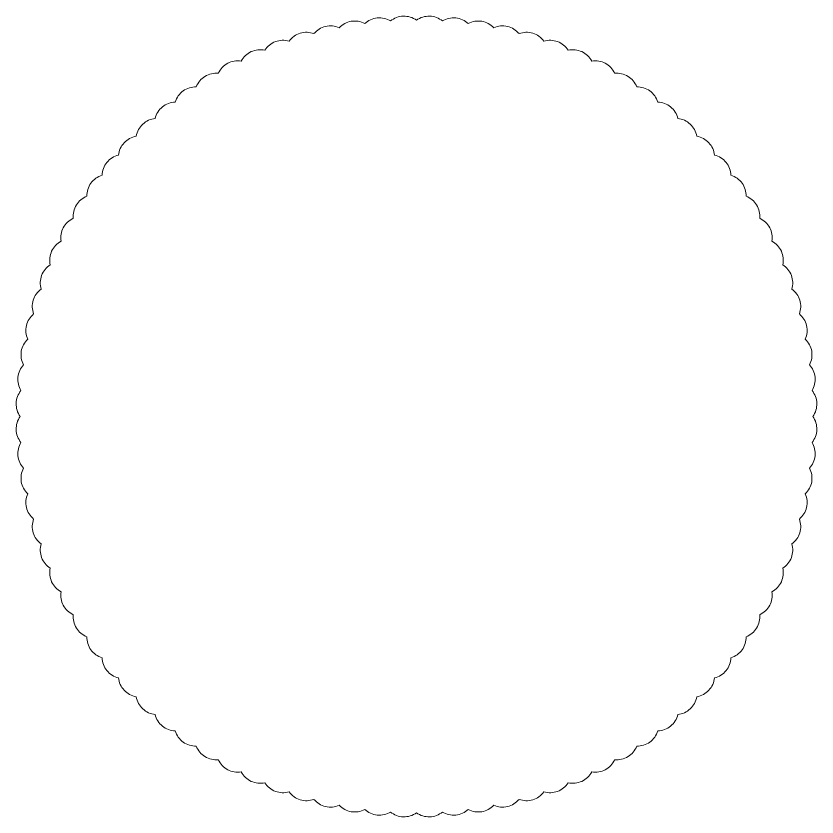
# Model space of a CAD drawing. Header units: centimetres. Extents: x -30.4 to 30.4, y -9.9 to 9.9.
# Drawn here: x 11.4 to 30.41, y -9.88 to 9.14 of the extents above; entities that cross this region are included whole.
import ezdxf

# ---------------------------------------------------------------- set-up
doc = ezdxf.new("R2010")
doc.units = ezdxf.units.CM
doc.header["$MEASUREMENT"] = 0
doc.layers.add('Layer 1', color=7, linetype='Continuous')

msp = doc.modelspace()

# ---------------------------------------------------------------- linework, layer by layer
at = {"layer": 'Layer 1', "lineweight": 9}
msp.add_open_spline([(20.28983, -9.76195), (20.37589, -9.83258), (20.48285, -9.87284), (20.59412, -9.87648), (20.59412, -9.87648), (20.70539, -9.88012), (20.81475, -9.84695), (20.90525, -9.78209), (20.90525, -9.78209), (20.99574, -9.84695), (21.1051, -9.88012), (21.21638, -9.87648), (21.21638, -9.87648), (21.32765, -9.87284), (21.43461, -9.83258), (21.52067, -9.76195), (21.52067, -9.76195), (21.61521, -9.82074), (21.72651, -9.8467), (21.8373, -9.83578), (21.8373, -9.83578), (21.9481, -9.82487), (22.0522, -9.7777), (22.13345, -9.70159), (22.13345, -9.70159), (22.23164, -9.75408), (22.34439, -9.7727), (22.45424, -9.75456), (22.45424, -9.75456), (22.56408, -9.73643), (22.66487, -9.68255), (22.74098, -9.60129), (22.74098, -9.60129), (22.84238, -9.64724), (22.95612, -9.65844), (23.06454, -9.63316), (23.06454, -9.63316), (23.17296, -9.60788), (23.27002, -9.54753), (23.34064, -9.46147), (23.34064, -9.46147), (23.44483, -9.50069), (23.55906, -9.50443), (23.66559, -9.47211), (23.66559, -9.47211), (23.77213, -9.43979), (23.86503, -9.37322), (23.92987, -9.28273), (23.92987, -9.28273), (24.03641, -9.31505), (24.15063, -9.31131), (24.25483, -9.27209), (24.25483, -9.27209), (24.35903, -9.23288), (24.44737, -9.16037), (24.50616, -9.06583), (24.50616, -9.06583), (24.61458, -9.09111), (24.72831, -9.07991), (24.82972, -9.03397), (24.82972, -9.03397), (24.93113, -8.98802), (25.01454, -8.90989), (25.06702, -8.81171), (25.06702, -8.81171), (25.17686, -8.82984), (25.28962, -8.81123), (25.38781, -8.75875), (25.38781, -8.75875), (25.48599, -8.70627), (25.56412, -8.62285), (25.61006, -8.52144), (25.61006, -8.52144), (25.72086, -8.53236), (25.83216, -8.50641), (25.9267, -8.44762), (25.9267, -8.44762), (26.02124, -8.38883), (26.09375, -8.30048), (26.13296, -8.19629), (26.13296, -8.19629), (26.24423, -8.19993), (26.3536, -8.16676), (26.44409, -8.10191), (26.44409, -8.10191), (26.53459, -8.03706), (26.60115, -7.94416), (26.63347, -7.83763), (26.63347, -7.83763), (26.74474, -7.83399), (26.8517, -7.79373), (26.93776, -7.7231), (26.93776, -7.7231), (27.02382, -7.65247), (27.08417, -7.55542), (27.10945, -7.447), (27.10945, -7.447), (27.22025, -7.43609), (27.32434, -7.38892), (27.4056, -7.31282), (27.4056, -7.31282), (27.48686, -7.23671), (27.54073, -7.13592), (27.55886, -7.02608), (27.55886, -7.02608), (27.66871, -7.00795), (27.7695, -6.95407), (27.8456, -6.87282), (27.8456, -6.87282), (27.92171, -6.79156), (27.96887, -6.68746), (27.97978, -6.57666), (27.97978, -6.57666), (28.0882, -6.55139), (28.18526, -6.49104), (28.25589, -6.40498), (28.25589, -6.40498), (28.32651, -6.31892), (28.36677, -6.21196), (28.37041, -6.10068), (28.37041, -6.10068), (28.47695, -6.06837), (28.56985, -6.0018), (28.63469, -5.91131), (28.63469, -5.91131), (28.69954, -5.82081), (28.73271, -5.71145), (28.72907, -5.60017), (28.72907, -5.60017), (28.83326, -5.56096), (28.92161, -5.48846), (28.9804, -5.39392), (28.9804, -5.39392), (29.03919, -5.29937), (29.06514, -5.18807), (29.05423, -5.07728), (29.05423, -5.07728), (29.15564, -5.03133), (29.23905, -4.95321), (29.29153, -4.85503), (29.29153, -4.85503), (29.34401, -4.75684), (29.36263, -4.64408), (29.34449, -4.53424), (29.34449, -4.53424), (29.44268, -4.48176), (29.5208, -4.39835), (29.56675, -4.29694), (29.56675, -4.29694), (29.6127, -4.19553), (29.6239, -4.0818), (29.59861, -3.97337), (29.59861, -3.97337), (29.69315, -3.91459), (29.76566, -3.82624), (29.80488, -3.72205), (29.80488, -3.72205), (29.84409, -3.61785), (29.84783, -3.50363), (29.81551, -3.39709), (29.81551, -3.39709), (29.90601, -3.33225), (29.97258, -3.23935), (30.0049, -3.13281), (30.0049, -3.13281), (30.03722, -3.02627), (30.03347, -2.91205), (29.99425, -2.80785), (29.99425, -2.80785), (30.08032, -2.73723), (30.14067, -2.64018), (30.16595, -2.53176), (30.16595, -2.53176), (30.19123, -2.42333), (30.18003, -2.3096), (30.13408, -2.20819), (30.13408, -2.20819), (30.21533, -2.13209), (30.26921, -2.0313), (30.28734, -1.92145), (30.28734, -1.92145), (30.30548, -1.81161), (30.28686, -1.69885), (30.23437, -1.60067), (30.23437, -1.60067), (30.31048, -1.51941), (30.35765, -1.41531), (30.36857, -1.30452), (30.36857, -1.30452), (30.37948, -1.19372), (30.35352, -1.08242), (30.29473, -0.98788), (30.29473, -0.98788), (30.36536, -0.90182), (30.40562, -0.79486), (30.40926, -0.68359), (30.40926, -0.68359), (30.41291, -0.57232), (30.37973, -0.46296), (30.31488, -0.37246), (30.31488, -0.37246), (30.37973, -0.28197), (30.41291, -0.17261), (30.40926, -0.06133), (30.40926, -0.06133), (30.40562, 0.04994), (30.36536, 0.1569), (30.29473, 0.24296), (30.29473, 0.24296), (30.35352, 0.3375), (30.37948, 0.4488), (30.36857, 0.55959), (30.36857, 0.55959), (30.35765, 0.67039), (30.31049, 0.77449), (30.23438, 0.85574), (30.23438, 0.85574), (30.28686, 0.95393), (30.30548, 1.06668), (30.28734, 1.17653), (30.28734, 1.17653), (30.26921, 1.28637), (30.21533, 1.38716), (30.13407, 1.46327), (30.13407, 1.46327), (30.18002, 1.56467), (30.19123, 1.67841), (30.16595, 1.78683), (30.16595, 1.78683), (30.14067, 1.89525), (30.08032, 1.99231), (29.99425, 2.06293), (29.99425, 2.06293), (30.03347, 2.16713), (30.03722, 2.28135), (30.0049, 2.38789), (30.0049, 2.38789), (29.97258, 2.49442), (29.90601, 2.58732), (29.81551, 2.65216), (29.81551, 2.65216), (29.84783, 2.7587), (29.84409, 2.87293), (29.80488, 2.97712), (29.80488, 2.97712), (29.76566, 3.08132), (29.69315, 3.16966), (29.59861, 3.22845), (29.59861, 3.22845), (29.6239, 3.33687), (29.6127, 3.45061), (29.56675, 3.55201), (29.56675, 3.55201), (29.5208, 3.65342), (29.44268, 3.73683), (29.34449, 3.78931), (29.34449, 3.78931), (29.36263, 3.89915), (29.34401, 4.01191), (29.29153, 4.1101), (29.29153, 4.1101), (29.23905, 4.20829), (29.15564, 4.28641), (29.05423, 4.33235), (29.05423, 4.33235), (29.06514, 4.44315), (29.03919, 4.55445), (28.9804, 4.64899), (28.9804, 4.64899), (28.92161, 4.74353), (28.83326, 4.81604), (28.72907, 4.85525), (28.72907, 4.85525), (28.73271, 4.96652), (28.69954, 5.07589), (28.63469, 5.16638), (28.63469, 5.16638), (28.56985, 5.25688), (28.47695, 5.32344), (28.37041, 5.35576), (28.37041, 5.35576), (28.36677, 5.46703), (28.32651, 5.57399), (28.25589, 5.66005), (28.25589, 5.66005), (28.18526, 5.74611), (28.0882, 5.80646), (27.97978, 5.83174), (27.97978, 5.83174), (27.96887, 5.94253), (27.92171, 6.04663), (27.8456, 6.12789), (27.8456, 6.12789), (27.7695, 6.20915), (27.6687, 6.26302), (27.55886, 6.28115), (27.55886, 6.28115), (27.54073, 6.391), (27.48686, 6.49179), (27.4056, 6.56789), (27.4056, 6.56789), (27.32434, 6.644), (27.22025, 6.69116), (27.10945, 6.70207), (27.10945, 6.70207), (27.08417, 6.8105), (27.02382, 6.90755), (26.93776, 6.97818), (26.93776, 6.97818), (26.8517, 7.04881), (26.74474, 7.08906), (26.63347, 7.0927), (26.63347, 7.0927), (26.60115, 7.19924), (26.53459, 7.29214), (26.44409, 7.35698), (26.44409, 7.35698), (26.35359, 7.42183), (26.24423, 7.45501), (26.13296, 7.45136), (26.13296, 7.45136), (26.09375, 7.55556), (26.02124, 7.6439), (25.9267, 7.70269), (25.9267, 7.70269), (25.83216, 7.76148), (25.72086, 7.78743), (25.61006, 7.77652), (25.61006, 7.77652), (25.56412, 7.87793), (25.48599, 7.96134), (25.38781, 8.01382), (25.38781, 8.01382), (25.28962, 8.06631), (25.17686, 8.08492), (25.06702, 8.06678), (25.06702, 8.06678), (25.01454, 8.16497), (24.93113, 8.24309), (24.82972, 8.28904), (24.82972, 8.28904), (24.72831, 8.33499), (24.61458, 8.34619), (24.50616, 8.3209), (24.50616, 8.3209), (24.44737, 8.41545), (24.35903, 8.48795), (24.25483, 8.52717), (24.25483, 8.52717), (24.15063, 8.56639), (24.03641, 8.57012), (23.92987, 8.5378), (23.92987, 8.5378), (23.86503, 8.6283), (23.77213, 8.69487), (23.66559, 8.72719), (23.66559, 8.72719), (23.55906, 8.75951), (23.44483, 8.75576), (23.34064, 8.71654), (23.34064, 8.71654), (23.27002, 8.80261), (23.17296, 8.86296), (23.06454, 8.88824), (23.06454, 8.88824), (22.95612, 8.91352), (22.84238, 8.90232), (22.74098, 8.85637), (22.74098, 8.85637), (22.66487, 8.93763), (22.56408, 8.9915), (22.45424, 9.00964), (22.45424, 9.00964), (22.34439, 9.02777), (22.23164, 9.00915), (22.13345, 8.95667), (22.13345, 8.95667), (22.0522, 9.03278), (21.9481, 9.07994), (21.8373, 9.09086), (21.8373, 9.09086), (21.72651, 9.10177), (21.61521, 9.07582), (21.52067, 9.01702), (21.52067, 9.01702), (21.43461, 9.08765), (21.32765, 9.12791), (21.21638, 9.13155), (21.21638, 9.13155), (21.1051, 9.1352), (20.99574, 9.10202), (20.90525, 9.03717), (20.90525, 9.03717), (20.81475, 9.10202), (20.70539, 9.1352), (20.59412, 9.13155), (20.59412, 9.13155), (20.48285, 9.12791), (20.37589, 9.08765), (20.28983, 9.01702), (20.28983, 9.01702), (20.19529, 9.07582), (20.08398, 9.10177), (19.97319, 9.09086), (19.97319, 9.09086), (19.8624, 9.07994), (19.75829, 9.03278), (19.67704, 8.95667), (19.67704, 8.95667), (19.57886, 9.00915), (19.4661, 9.02777), (19.35626, 9.00964), (19.35626, 9.00964), (19.24641, 8.9915), (19.14562, 8.93763), (19.06952, 8.85637), (19.06952, 8.85637), (18.96811, 8.90232), (18.85438, 8.91352), (18.74595, 8.88824), (18.74595, 8.88824), (18.63753, 8.86296), (18.54048, 8.80261), (18.46985, 8.71654), (18.46985, 8.71654), (18.36566, 8.75576), (18.25144, 8.75951), (18.1449, 8.72719), (18.1449, 8.72719), (18.03836, 8.69487), (17.94546, 8.6283), (17.88062, 8.5378), (17.88062, 8.5378), (17.77408, 8.57012), (17.65986, 8.56639), (17.55566, 8.52717), (17.55566, 8.52717), (17.45147, 8.48795), (17.36313, 8.41545), (17.30434, 8.3209), (17.30434, 8.3209), (17.19592, 8.34619), (17.08218, 8.33499), (16.98077, 8.28904), (16.98077, 8.28904), (16.87937, 8.24309), (16.79595, 8.16497), (16.74348, 8.06678), (16.74348, 8.06678), (16.63363, 8.08492), (16.52087, 8.06631), (16.42268, 8.01382), (16.42268, 8.01382), (16.3245, 7.96134), (16.24637, 7.87793), (16.20043, 7.77652), (16.20043, 7.77652), (16.08964, 7.78744), (15.97834, 7.76148), (15.88379, 7.70269), (15.88379, 7.70269), (15.78925, 7.6439), (15.71675, 7.55556), (15.67754, 7.45136), (15.67754, 7.45136), (15.56627, 7.45501), (15.4569, 7.42183), (15.3664, 7.35698), (15.3664, 7.35698), (15.27591, 7.29214), (15.20934, 7.19924), (15.17703, 7.0927), (15.17703, 7.0927), (15.06575, 7.08906), (14.95879, 7.04881), (14.87273, 6.97818), (14.87273, 6.97818), (14.78667, 6.90755), (14.72632, 6.8105), (14.70105, 6.70207), (14.70105, 6.70207), (14.59025, 6.69117), (14.48615, 6.644), (14.40489, 6.56789), (14.40489, 6.56789), (14.32364, 6.49179), (14.26976, 6.391), (14.25163, 6.28115), (14.25163, 6.28115), (14.14179, 6.26302), (14.04099, 6.20915), (13.96489, 6.12789), (13.96489, 6.12789), (13.88878, 6.04663), (13.84162, 5.94253), (13.83071, 5.83174), (13.83071, 5.83174), (13.72229, 5.80646), (13.62523, 5.74611), (13.55461, 5.66005), (13.55461, 5.66005), (13.48398, 5.57399), (13.44373, 5.46703), (13.44008, 5.35576), (13.44008, 5.35576), (13.33354, 5.32344), (13.24065, 5.25688), (13.1758, 5.16638), (13.1758, 5.16638), (13.11095, 5.07589), (13.07778, 4.96652), (13.08142, 4.85525), (13.08142, 4.85525), (12.97723, 4.81604), (12.88888, 4.74354), (12.83009, 4.64899), (12.83009, 4.64899), (12.7713, 4.55445), (12.74535, 4.44315), (12.75627, 4.33235), (12.75627, 4.33235), (12.65486, 4.28641), (12.57144, 4.20829), (12.51896, 4.1101), (12.51896, 4.1101), (12.46648, 4.01191), (12.44787, 3.89916), (12.46601, 3.78931), (12.46601, 3.78931), (12.36782, 3.73683), (12.28969, 3.65342), (12.24374, 3.55201), (12.24374, 3.55201), (12.1978, 3.45061), (12.1866, 3.33687), (12.21188, 3.22845), (12.21188, 3.22845), (12.11734, 3.16966), (12.04483, 3.08132), (12.00562, 2.97712), (12.00562, 2.97712), (11.9664, 2.87293), (11.96266, 2.7587), (11.99498, 2.65216), (11.99498, 2.65216), (11.90449, 2.58732), (11.83791, 2.49442), (11.8056, 2.38789), (11.8056, 2.38789), (11.77328, 2.28135), (11.77702, 2.16712), (11.81624, 2.06293), (11.81624, 2.06293), (11.73018, 1.9923), (11.66983, 1.89525), (11.64455, 1.78683), (11.64455, 1.78683), (11.61927, 1.67841), (11.63047, 1.56467), (11.67642, 1.46327), (11.67642, 1.46327), (11.59516, 1.38716), (11.54128, 1.28637), (11.52315, 1.17653), (11.52315, 1.17653), (11.50501, 1.06668), (11.52363, 0.95393), (11.57612, 0.85574), (11.57612, 0.85574), (11.50001, 0.77449), (11.45284, 0.67039), (11.44193, 0.55959), (11.44193, 0.55959), (11.43101, 0.4488), (11.45697, 0.3375), (11.51576, 0.24296), (11.51576, 0.24296), (11.44513, 0.1569), (11.40488, 0.04994), (11.40123, -0.06133), (11.40123, -0.06133), (11.39759, -0.17261), (11.43077, -0.28197), (11.49562, -0.37246), (11.49562, -0.37246), (11.43077, -0.46296), (11.39759, -0.57232), (11.40123, -0.68359), (11.40123, -0.68359), (11.40488, -0.79486), (11.44513, -0.90182), (11.51576, -0.98788), (11.51576, -0.98788), (11.45697, -1.08242), (11.43101, -1.19372), (11.44193, -1.30452), (11.44193, -1.30452), (11.45284, -1.41531), (11.50001, -1.51941), (11.57612, -1.60067), (11.57612, -1.60067), (11.52363, -1.69885), (11.50501, -1.81161), (11.52315, -1.92145), (11.52315, -1.92145), (11.54128, -2.0313), (11.59516, -2.13209), (11.67642, -2.20819), (11.67642, -2.20819), (11.63047, -2.3096), (11.61927, -2.42333), (11.64455, -2.53176), (11.64455, -2.53176), (11.66983, -2.64018), (11.73018, -2.73723), (11.81624, -2.80785), (11.81624, -2.80785), (11.77702, -2.91205), (11.77328, -3.02627), (11.8056, -3.13281), (11.8056, -3.13281), (11.83791, -3.23935), (11.90449, -3.33225), (11.99498, -3.39709), (11.99498, -3.39709), (11.96266, -3.50363), (11.9664, -3.61785), (12.00562, -3.72205), (12.00562, -3.72205), (12.04483, -3.82624), (12.11734, -3.91459), (12.21188, -3.97337), (12.21188, -3.97337), (12.1866, -4.0818), (12.1978, -4.19553), (12.24374, -4.29694), (12.24374, -4.29694), (12.28969, -4.39835), (12.36782, -4.48176), (12.466, -4.53424), (12.466, -4.53424), (12.44786, -4.64408), (12.46648, -4.75684), (12.51896, -4.85503), (12.51896, -4.85503), (12.57144, -4.95321), (12.65486, -5.03133), (12.75627, -5.07728), (12.75627, -5.07728), (12.74535, -5.18807), (12.7713, -5.29937), (12.83009, -5.39392), (12.83009, -5.39392), (12.88888, -5.48846), (12.97723, -5.56096), (13.08142, -5.60017), (13.08142, -5.60017), (13.07778, -5.71145), (13.11095, -5.82081), (13.1758, -5.91131), (13.1758, -5.91131), (13.24065, -6.0018), (13.33354, -6.06837), (13.44008, -6.10068), (13.44008, -6.10068), (13.44372, -6.21196), (13.48398, -6.31892), (13.55461, -6.40498), (13.55461, -6.40498), (13.62523, -6.49104), (13.72229, -6.55139), (13.83071, -6.57666), (13.83071, -6.57666), (13.84162, -6.68746), (13.88878, -6.79156), (13.96489, -6.87282), (13.96489, -6.87282), (14.04099, -6.95407), (14.14179, -7.00795), (14.25163, -7.02608), (14.25163, -7.02608), (14.26977, -7.13592), (14.32364, -7.23671), (14.40489, -7.31282), (14.40489, -7.31282), (14.48615, -7.38892), (14.59025, -7.43609), (14.70105, -7.447), (14.70105, -7.447), (14.72632, -7.55542), (14.78667, -7.65247), (14.87273, -7.7231), (14.87273, -7.7231), (14.95879, -7.79373), (15.06575, -7.83399), (15.17703, -7.83763), (15.17703, -7.83763), (15.20934, -7.94416), (15.27591, -8.03706), (15.3664, -8.10191), (15.3664, -8.10191), (15.4569, -8.16676), (15.56627, -8.19993), (15.67754, -8.19629), (15.67754, -8.19629), (15.71675, -8.30048), (15.78925, -8.38883), (15.88379, -8.44762), (15.88379, -8.44762), (15.97834, -8.50641), (16.08964, -8.53236), (16.20043, -8.52144), (16.20043, -8.52144), (16.24638, -8.62285), (16.3245, -8.70627), (16.42268, -8.75875), (16.42268, -8.75875), (16.52087, -8.81123), (16.63363, -8.82984), (16.74347, -8.81171), (16.74347, -8.81171), (16.79595, -8.90989), (16.87937, -8.98802), (16.98077, -9.03397), (16.98077, -9.03397), (17.08218, -9.07991), (17.19592, -9.09111), (17.30434, -9.06583), (17.30434, -9.06583), (17.36313, -9.16037), (17.45147, -9.23288), (17.55566, -9.27209), (17.55566, -9.27209), (17.65986, -9.31131), (17.77408, -9.31505), (17.88062, -9.28273), (17.88062, -9.28273), (17.94547, -9.37322), (18.03836, -9.43979), (18.1449, -9.47211), (18.1449, -9.47211), (18.25144, -9.50443), (18.36566, -9.50069), (18.46985, -9.46147), (18.46985, -9.46147), (18.54048, -9.54753), (18.63753, -9.60788), (18.74595, -9.63316), (18.74595, -9.63316), (18.85438, -9.65844), (18.96811, -9.64724), (19.06952, -9.60129), (19.06952, -9.60129), (19.14562, -9.68255), (19.24641, -9.73643), (19.35626, -9.75456), (19.35626, -9.75456), (19.4661, -9.7727), (19.57886, -9.75408), (19.67704, -9.70159), (19.67704, -9.70159), (19.75829, -9.7777), (19.8624, -9.82487), (19.97319, -9.83578), (19.97319, -9.83578), (20.08398, -9.8467), (20.19529, -9.82074), (20.28983, -9.76195)], degree=3, knots=[0, 0, 0, 0, 0.00518135, 0.00518135, 0.00518135, 0.00518135, 0.01036269, 0.01036269, 0.01036269, 0.01036269, 0.01554404, 0.01554404, 0.01554404, 0.01554404, 0.02072539, 0.02072539, 0.02072539, 0.02072539, 0.02590674, 0.02590674, 0.02590674, 0.02590674, 0.03108808, 0.03108808, 0.03108808, 0.03108808, 0.03626943, 0.03626943, 0.03626943, 0.03626943, 0.04145078, 0.04145078, 0.04145078, 0.04145078, 0.04663212, 0.04663212, 0.04663212, 0.04663212, 0.05181347, 0.05181347, 0.05181347, 0.05181347, 0.05699482, 0.05699482, 0.05699482, 0.05699482, 0.06217617, 0.06217617, 0.06217617, 0.06217617, 0.06735751, 0.06735751, 0.06735751, 0.06735751, 0.07253886, 0.07253886, 0.07253886, 0.07253886, 0.07772021, 0.07772021, 0.07772021, 0.07772021, 0.08290155, 0.08290155, 0.08290155, 0.08290155, 0.0880829, 0.0880829, 0.0880829, 0.0880829, 0.09326425, 0.09326425, 0.09326425, 0.09326425, 0.0984456, 0.0984456, 0.0984456, 0.0984456, 0.10362694, 0.10362694, 0.10362694, 0.10362694, 0.10880829, 0.10880829, 0.10880829, 0.10880829, 0.11398964, 0.11398964, 0.11398964, 0.11398964, 0.11917098, 0.11917098, 0.11917098, 0.11917098, 0.12435233, 0.12435233, 0.12435233, 0.12435233, 0.12953368, 0.12953368, 0.12953368, 0.12953368, 0.13471503, 0.13471503, 0.13471503, 0.13471503, 0.13989637, 0.13989637, 0.13989637, 0.13989637, 0.14507772, 0.14507772, 0.14507772, 0.14507772, 0.15025907, 0.15025907, 0.15025907, 0.15025907, 0.15544041, 0.15544041, 0.15544041, 0.15544041, 0.16062176, 0.16062176, 0.16062176, 0.16062176, 0.16580311, 0.16580311, 0.16580311, 0.16580311, 0.17098446, 0.17098446, 0.17098446, 0.17098446, 0.1761658, 0.1761658, 0.1761658, 0.1761658, 0.18134715, 0.18134715, 0.18134715, 0.18134715, 0.1865285, 0.1865285, 0.1865285, 0.1865285, 0.19170984, 0.19170984, 0.19170984, 0.19170984, 0.19689119, 0.19689119, 0.19689119, 0.19689119, 0.20207254, 0.20207254, 0.20207254, 0.20207254, 0.20725389, 0.20725389, 0.20725389, 0.20725389, 0.21243523, 0.21243523, 0.21243523, 0.21243523, 0.21761658, 0.21761658, 0.21761658, 0.21761658, 0.22279793, 0.22279793, 0.22279793, 0.22279793, 0.22797927, 0.22797927, 0.22797927, 0.22797927, 0.23316062, 0.23316062, 0.23316062, 0.23316062, 0.23834197, 0.23834197, 0.23834197, 0.23834197, 0.24352332, 0.24352332, 0.24352332, 0.24352332, 0.24870466, 0.24870466, 0.24870466, 0.24870466, 0.25388601, 0.25388601, 0.25388601, 0.25388601, 0.25906736, 0.25906736, 0.25906736, 0.25906736, 0.2642487, 0.2642487, 0.2642487, 0.2642487, 0.26943005, 0.26943005, 0.26943005, 0.26943005, 0.2746114, 0.2746114, 0.2746114, 0.2746114, 0.27979275, 0.27979275, 0.27979275, 0.27979275, 0.28497409, 0.28497409, 0.28497409, 0.28497409, 0.29015544, 0.29015544, 0.29015544, 0.29015544, 0.29533679, 0.29533679, 0.29533679, 0.29533679, 0.30051813, 0.30051813, 0.30051813, 0.30051813, 0.30569948, 0.30569948, 0.30569948, 0.30569948, 0.31088083, 0.31088083, 0.31088083, 0.31088083, 0.31606218, 0.31606218, 0.31606218, 0.31606218, 0.32124352, 0.32124352, 0.32124352, 0.32124352, 0.32642487, 0.32642487, 0.32642487, 0.32642487, 0.33160622, 0.33160622, 0.33160622, 0.33160622, 0.33678756, 0.33678756, 0.33678756, 0.33678756, 0.34196891, 0.34196891, 0.34196891, 0.34196891, 0.34715026, 0.34715026, 0.34715026, 0.34715026, 0.35233161, 0.35233161, 0.35233161, 0.35233161, 0.35751295, 0.35751295, 0.35751295, 0.35751295, 0.3626943, 0.3626943, 0.3626943, 0.3626943, 0.36787565, 0.36787565, 0.36787565, 0.36787565, 0.37305699, 0.37305699, 0.37305699, 0.37305699, 0.37823834, 0.37823834, 0.37823834, 0.37823834, 0.38341969, 0.38341969, 0.38341969, 0.38341969, 0.38860104, 0.38860104, 0.38860104, 0.38860104, 0.39378238, 0.39378238, 0.39378238, 0.39378238, 0.39896373, 0.39896373, 0.39896373, 0.39896373, 0.40414508, 0.40414508, 0.40414508, 0.40414508, 0.40932642, 0.40932642, 0.40932642, 0.40932642, 0.41450777, 0.41450777, 0.41450777, 0.41450777, 0.41968912, 0.41968912, 0.41968912, 0.41968912, 0.42487047, 0.42487047, 0.42487047, 0.42487047, 0.43005181, 0.43005181, 0.43005181, 0.43005181, 0.43523316, 0.43523316, 0.43523316, 0.43523316, 0.44041451, 0.44041451, 0.44041451, 0.44041451, 0.44559585, 0.44559585, 0.44559585, 0.44559585, 0.4507772, 0.4507772, 0.4507772, 0.4507772, 0.45595855, 0.45595855, 0.45595855, 0.45595855, 0.4611399, 0.4611399, 0.4611399, 0.4611399, 0.46632124, 0.46632124, 0.46632124, 0.46632124, 0.47150259, 0.47150259, 0.47150259, 0.47150259, 0.47668394, 0.47668394, 0.47668394, 0.47668394, 0.48186528, 0.48186528, 0.48186528, 0.48186528, 0.48704663, 0.48704663, 0.48704663, 0.48704663, 0.49222798, 0.49222798, 0.49222798, 0.49222798, 0.49740933, 0.49740933, 0.49740933, 0.49740933, 0.50259067, 0.50259067, 0.50259067, 0.50259067, 0.50777202, 0.50777202, 0.50777202, 0.50777202, 0.51295337, 0.51295337, 0.51295337, 0.51295337, 0.51813472, 0.51813472, 0.51813472, 0.51813472, 0.52331606, 0.52331606, 0.52331606, 0.52331606, 0.52849741, 0.52849741, 0.52849741, 0.52849741, 0.53367876, 0.53367876, 0.53367876, 0.53367876, 0.5388601, 0.5388601, 0.5388601, 0.5388601, 0.54404145, 0.54404145, 0.54404145, 0.54404145, 0.5492228, 0.5492228, 0.5492228, 0.5492228, 0.55440415, 0.55440415, 0.55440415, 0.55440415, 0.55958549, 0.55958549, 0.55958549, 0.55958549, 0.56476684, 0.56476684, 0.56476684, 0.56476684, 0.56994819, 0.56994819, 0.56994819, 0.56994819, 0.57512953, 0.57512953, 0.57512953, 0.57512953, 0.58031088, 0.58031088, 0.58031088, 0.58031088, 0.58549223, 0.58549223, 0.58549223, 0.58549223, 0.59067358, 0.59067358, 0.59067358, 0.59067358, 0.59585492, 0.59585492, 0.59585492, 0.59585492, 0.60103627, 0.60103627, 0.60103627, 0.60103627, 0.60621762, 0.60621762, 0.60621762, 0.60621762, 0.61139896, 0.61139896, 0.61139896, 0.61139896, 0.61658031, 0.61658031, 0.61658031, 0.61658031, 0.62176166, 0.62176166, 0.62176166, 0.62176166, 0.62694301, 0.62694301, 0.62694301, 0.62694301, 0.63212435, 0.63212435, 0.63212435, 0.63212435, 0.6373057, 0.6373057, 0.6373057, 0.6373057, 0.64248705, 0.64248705, 0.64248705, 0.64248705, 0.64766839, 0.64766839, 0.64766839, 0.64766839, 0.65284974, 0.65284974, 0.65284974, 0.65284974, 0.65803109, 0.65803109, 0.65803109, 0.65803109, 0.66321244, 0.66321244, 0.66321244, 0.66321244, 0.66839378, 0.66839378, 0.66839378, 0.66839378, 0.67357513, 0.67357513, 0.67357513, 0.67357513, 0.67875648, 0.67875648, 0.67875648, 0.67875648, 0.68393782, 0.68393782, 0.68393782, 0.68393782, 0.68911917, 0.68911917, 0.68911917, 0.68911917, 0.69430052, 0.69430052, 0.69430052, 0.69430052, 0.69948187, 0.69948187, 0.69948187, 0.69948187, 0.70466321, 0.70466321, 0.70466321, 0.70466321, 0.70984456, 0.70984456, 0.70984456, 0.70984456, 0.71502591, 0.71502591, 0.71502591, 0.71502591, 0.72020725, 0.72020725, 0.72020725, 0.72020725, 0.7253886, 0.7253886, 0.7253886, 0.7253886, 0.73056995, 0.73056995, 0.73056995, 0.73056995, 0.7357513, 0.7357513, 0.7357513, 0.7357513, 0.74093264, 0.74093264, 0.74093264, 0.74093264, 0.74611399, 0.74611399, 0.74611399, 0.74611399, 0.75129534, 0.75129534, 0.75129534, 0.75129534, 0.75647668, 0.75647668, 0.75647668, 0.75647668, 0.76165803, 0.76165803, 0.76165803, 0.76165803, 0.76683938, 0.76683938, 0.76683938, 0.76683938, 0.77202073, 0.77202073, 0.77202073, 0.77202073, 0.77720207, 0.77720207, 0.77720207, 0.77720207, 0.78238342, 0.78238342, 0.78238342, 0.78238342, 0.78756477, 0.78756477, 0.78756477, 0.78756477, 0.79274611, 0.79274611, 0.79274611, 0.79274611, 0.79792746, 0.79792746, 0.79792746, 0.79792746, 0.80310881, 0.80310881, 0.80310881, 0.80310881, 0.80829016, 0.80829016, 0.80829016, 0.80829016, 0.8134715, 0.8134715, 0.8134715, 0.8134715, 0.81865285, 0.81865285, 0.81865285, 0.81865285, 0.8238342, 0.8238342, 0.8238342, 0.8238342, 0.82901554, 0.82901554, 0.82901554, 0.82901554, 0.83419689, 0.83419689, 0.83419689, 0.83419689, 0.83937824, 0.83937824, 0.83937824, 0.83937824, 0.84455959, 0.84455959, 0.84455959, 0.84455959, 0.84974093, 0.84974093, 0.84974093, 0.84974093, 0.85492228, 0.85492228, 0.85492228, 0.85492228, 0.86010363, 0.86010363, 0.86010363, 0.86010363, 0.86528497, 0.86528497, 0.86528497, 0.86528497, 0.87046632, 0.87046632, 0.87046632, 0.87046632, 0.87564767, 0.87564767, 0.87564767, 0.87564767, 0.88082902, 0.88082902, 0.88082902, 0.88082902, 0.88601036, 0.88601036, 0.88601036, 0.88601036, 0.89119171, 0.89119171, 0.89119171, 0.89119171, 0.89637306, 0.89637306, 0.89637306, 0.89637306, 0.9015544, 0.9015544, 0.9015544, 0.9015544, 0.90673575, 0.90673575, 0.90673575, 0.90673575, 0.9119171, 0.9119171, 0.9119171, 0.9119171, 0.91709845, 0.91709845, 0.91709845, 0.91709845, 0.92227979, 0.92227979, 0.92227979, 0.92227979, 0.92746114, 0.92746114, 0.92746114, 0.92746114, 0.93264249, 0.93264249, 0.93264249, 0.93264249, 0.93782383, 0.93782383, 0.93782383, 0.93782383, 0.94300518, 0.94300518, 0.94300518, 0.94300518, 0.94818653, 0.94818653, 0.94818653, 0.94818653, 0.95336788, 0.95336788, 0.95336788, 0.95336788, 0.95854922, 0.95854922, 0.95854922, 0.95854922, 0.96373057, 0.96373057, 0.96373057, 0.96373057, 0.96891192, 0.96891192, 0.96891192, 0.96891192, 0.97409326, 0.97409326, 0.97409326, 0.97409326, 0.97927461, 0.97927461, 0.97927461, 0.97927461, 0.98445596, 0.98445596, 0.98445596, 0.98445596, 0.98963731, 0.98963731, 0.98963731, 0.98963731, 1, 1, 1, 1], dxfattribs=at)

doc.saveas('drawing.dxf')
